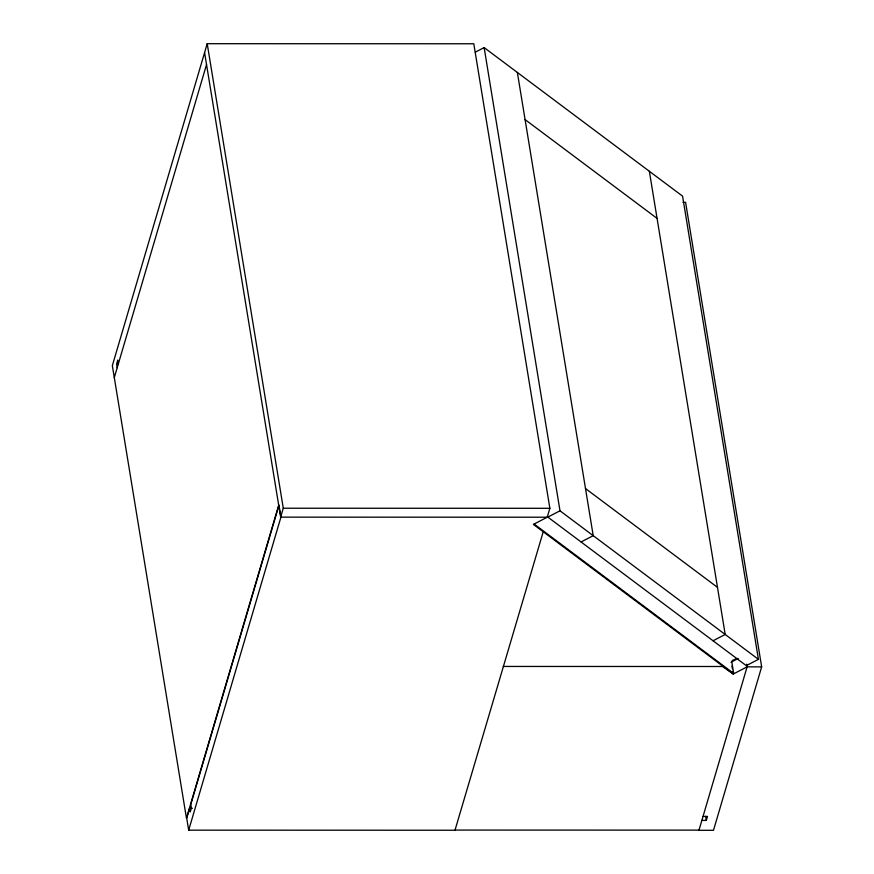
<?xml version="1.0" encoding="UTF-8"?>
<svg xmlns="http://www.w3.org/2000/svg" width="874" height="874" viewBox="0 0 874 874"><rect width="100%" height="100%" fill="white"/><g stroke="black" fill="none" stroke-linecap="round" stroke-linejoin="round"><path stroke-width="1.31" d="M737.372 658.417L732.969 660.121A1.661 1.169 -53.2 0 0 731.833 662.153L733.679 673.439L733.002 673.788L533.402 524.4L547.233 517.211L549.866 508.297L473.795 43.766L207.214 43.7L112.342 365.627L186.457 818.217L278.697 505.205M114.297 377.579L206.537 64.556M192.367 808.308L189.647 808.308L186.73 818.217L188.686 830.158L454.993 830.234L543.224 531.763M547.233 517.211L280.652 517.146L283.285 508.231L207.214 43.7M188.686 830.158L280.925 517.146L278.97 505.205L190.816 804.353L191.406 808.002L190.237 811.957L189.647 808.308M701.877 820.391L706.312 820.391L707.481 816.425L703.046 816.425M682.944 202.331L685.587 202.331L761.658 666.862L713.49 830.3L698.949 830.3L747.117 666.851L746.68 664.164M475.303 52.167L484.141 47.589L682.572 196.147L758.424 659.346L746.287 665.649L547.845 517.091L559.994 510.798L758.424 659.346M533.632 524.531L534.309 524.182L733.679 673.439M581.079 541.967L593.217 535.675L517.364 72.466M713.053 640.773L725.202 634.469L649.349 171.271M731.003 662.252L738.246 658.493M723.126 666.851L733.275 674.029L747.117 666.851L761.658 666.862M283.285 508.231L549.866 508.297M503.238 666.447L723.202 666.501M455.037 830.071L699.003 830.125M525.077 119.585L657.062 218.38M585.504 488.555L717.478 587.361M731.975 666.064L732.412 668.719M732.838 671.374L733.275 674.029M705.657 816.349L706.312 820.391M484.141 47.589L559.994 510.798M204.582 52.615L280.652 517.146M118.383 363.704L117.782 360.055L116.613 364.021L117.214 367.67"/></g></svg>
